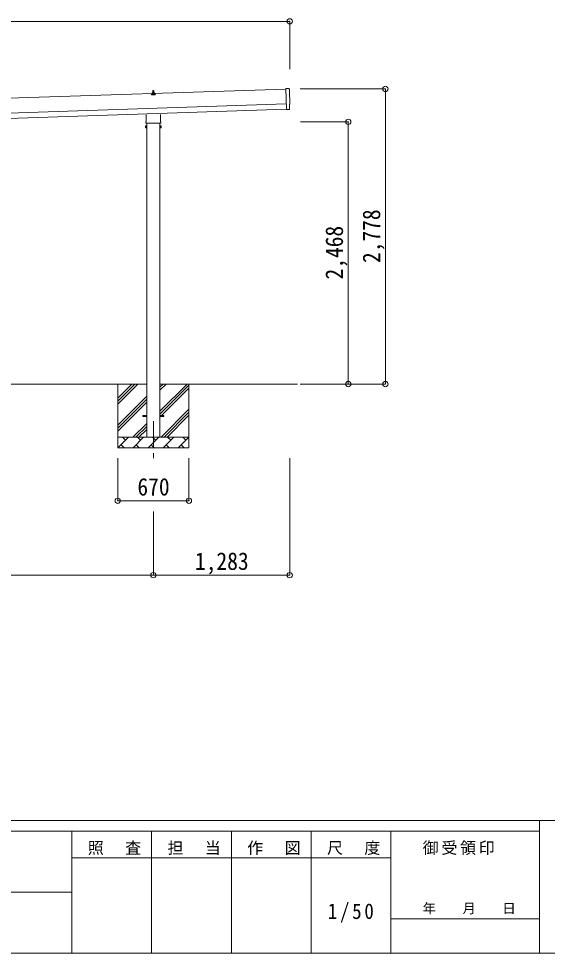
# Model space of a CAD drawing. Units: millimetres at full size, sheet at 1:50. Extents: x -14053 to 14053, y -9700 to 9700.
# Drawn here: x 4002 to 8974, y -9700 to -902 of the extents above; entities that cross this region are included whole.
import ezdxf
from ezdxf.enums import TextEntityAlignment as Align

# ---------------------------------------------------------------- set-up
doc = ezdxf.new("R2010")
doc.units = ezdxf.units.MM
doc.header["$LTSCALE"] = 50
doc.header["$PDMODE"] = 32
doc.header["$PDSIZE"] = 50
doc.linetypes.add('CHAIN1', pattern=[8, 5, -1, 1, -1])
for name, color, linetype, lineweight in [('0-1_Defpoints', 7, 'CHAIN1', 9), ('0-2_TEXT1', 4, 'Continuous', 9), ('0-3_SHAPE', 7, 'Continuous', 9), ('0-8_TABLE1', 6, 'Continuous', 9), ('F-0', 7, 'Continuous', 9)]:
    doc.layers.add(name, color=color, linetype=linetype, lineweight=lineweight)
doc.styles.add('ＭＳ ゴシック', font='')
doc.styles.get('ＭＳ ゴシック').set_extended_font_data('MS Gothic')

msp = doc.modelspace()

# ---------------------------------------------------------------- linework, layer by layer
at = {"layer": '0-1_Defpoints'}
msp.add_line((5268.36, -4691.27), (5268.36, -5040.27), dxfattribs=at)
at = {"layer": '0-2_TEXT1'}
for p, q in [((6514.26, -1564.71), (622.14, -1761.11)), ((5262.36, -1603.68), (5263.09, -1580.16)), ((5264.09, -1579.18), (5272.64, -1579.18)), ((5273.64, -1580.16), (5274.36, -1603.68)), ((6514.09, -1559.62), (6520.71, -1758.37)), ((6544.25, -1560.2), (6514.09, -1559.62)), ((5250.11, -1619.18), (5250.11, -1611.47)), ((5286.61, -1619.18), (5250.11, -1619.18)), ((5250.5, -1610.68), (5286.23, -1610.68)), ((5250.88, -1610.49), (5257.6, -1608.87)), ((5257.98, -1608.68), (5278.75, -1608.68)), ((5258.36, -1607.89), (5258.36, -1603.68)), ((5259.36, -1603.68), (5277.36, -1603.68)), ((5278.36, -1607.89), (5278.36, -1603.68)), ((5285.85, -1610.49), (5279.13, -1608.87)), ((5286.61, -1619.18), (5286.61, -1611.47)), ((626.81, -1901.04), (6518.92, -1704.63)), ((628.47, -1951.01), (6520.59, -1754.6)), ((6538.9, -1756.86), (6520.71, -1758.37)), ((6539.58, -1757.47), (6538.9, -1756.86)), ((6540.33, -1757.72), (6547.24, -1757.12)), ((6548.41, -1707.04), (6548.91, -1707.02)), ((6549.97, -1754.04), (6548.41, -1707.04)), ((5200.06, -1873.17), (5200.06, -1808.62)), ((5336.66, -1804.07), (5336.66, -1873.17)), ((5194.36, -1911.44), (5195.12, -1910.13)), ((5194.36, -1911.44), (5194.36, -1928.44)), ((5194.36, -1928.44), (5195.12, -1929.76)), ((5201.36, -1910.13), (5195.12, -1910.13)), ((5201.36, -1915.03), (5195.12, -1915.03)), ((5201.36, -1924.85), (5195.12, -1924.85)), ((5201.36, -1929.76), (5195.12, -1929.76)), ((5198.36, -1881.94), (5198.36, -1876.44)), ((5336.3, -1885.44), (5200.43, -1885.44)), ((5201.36, -1929.76), (5201.36, -1910.13)), ((5201.36, -1910.74), (5203.86, -1910.74)), ((5203.86, -1929.14), (5201.36, -1929.14)), ((5205.86, -1885.44), (5205.86, -4841.27)), ((5330.86, -4841.27), (5330.86, -1885.44)), ((5330.86, -1930.44), (5332.86, -1930.44)), ((5335.36, -1910.74), (5332.86, -1910.74)), ((5332.86, -1929.14), (5335.36, -1929.14)), ((5335.36, -1929.76), (5335.36, -1910.13)), ((5335.36, -1910.13), (5341.61, -1910.13)), ((5335.36, -1915.03), (5341.61, -1915.03)), ((5335.36, -1924.85), (5341.61, -1924.85)), ((5335.36, -1929.76), (5341.61, -1929.76)), ((5338.36, -1876.44), (5338.36, -1881.94)), ((5342.36, -1911.44), (5341.61, -1910.13)), ((5342.36, -1928.44), (5341.61, -1929.76)), ((5342.36, -1911.44), (5342.36, -1928.44)), ((5168.36, -4636.77), (5205.86, -4636.77)), ((5168.36, -4645.77), (5168.36, -4636.77)), ((5168.36, -4645.77), (5205.86, -4645.77)), ((5330.86, -4636.77), (5368.36, -4636.77)), ((5330.86, -4645.77), (5368.36, -4645.77)), ((5368.36, -4645.77), (5368.36, -4636.77))]:
    msp.add_line(p, q, dxfattribs=at)
msp.add_lwpolyline([(5203.86, -1930.44), (5203.86, -1909.44), (5205.86, -1909.44), (5205.86, -1930.44)], close=True, dxfattribs=at)
msp.add_lwpolyline([(5332.86, -1930.44), (5332.86, -1909.44), (5330.86, -1909.44)], dxfattribs=at)
for centre, radius, start, end in [((5264.09, -1580.18), 1, 90, 178.60509), ((5272.64, -1580.18), 1, 1.39491, 90), ((6544.17, -1564.7), 4.5, 1.09537, 88.91326), ((5251.11, -1611.47), 1, 103.62699, 180), ((5257.36, -1607.89), 1, 283.62699, 0), ((5262.45, -1604.31), 4.13, 90, 171.17633), ((5259.36, -1604.68), 1, 90, 180), ((5271.7, -1603.68), 4.83, 133.60282, 180), ((5265.03, -1603.68), 4.83, 0, 46.39718), ((5274.28, -1604.31), 4.13, 8.82367, 90), ((5277.36, -1604.68), 1, 0, 90), ((5279.36, -1607.89), 1, 180, 256.37301), ((5285.61, -1611.47), 1, 0, 76.37301), ((6540.25, -1756.72), 1, 228.4071, 274.90505), ((6548.76, -1702.52), 4.5, 271.90915, 2.73345), ((5198.71, -1912.58), 4.34, 145.61575, 214.38425), ((5198.71, -1927.3), 4.34, 145.61575, 214.38425), ((5210.61, -1919.94), 16.24, 162.41205, 197.58795), ((5202.36, -1876.44), 4, 125.09963, 180), ((5202.36, -1881.94), 4, 180, 194.47751), ((5202.36, -1881.94), 4, 194.47751, 241.04498), ((5334.36, -1881.94), 4, 298.95502, 345.52249), ((5334.36, -1876.44), 4, 0, 54.90037), ((5334.36, -1881.94), 4, 345.52249, 0), ((5326.12, -1919.94), 16.24, 342.41205, 17.58795), ((5338.02, -1912.58), 4.34, 325.61575, 34.38425), ((5338.02, -1927.3), 4.34, 325.61575, 34.38425)]:
    msp.add_arc(centre, radius, start, end, dxfattribs=at)
for centre, major_axis, ratio, start_param, end_param in [((11311.2, -1474.84), (-4760.73, -158.69), 0.99863, 6.2686928, 6.2976566), ((6546.97, -1754.13), (2.25, -2), 0.9974, 5.5252311, 7.0411395)]:
    msp.add_ellipse(centre, major_axis=major_axis, ratio=ratio, start_param=start_param, end_param=end_param, dxfattribs=at)
at = {"layer": '0-3_SHAPE'}
for p, q in [((5205.86, -4341.27), (1930.86, -4341.27)), ((4933.36, -4341.27), (4933.36, -4941.27)), ((4933.36, -4474.76), (5066.85, -4341.27)), ((4933.36, -4531.33), (5123.42, -4341.27)), ((4933.36, -4503.04), (5095.13, -4341.27)), ((6625.22, -4341.27), (5330.86, -4341.27)), ((5330.86, -4398.38), (5387.97, -4341.27)), ((5330.86, -4370.1), (5359.69, -4341.27)), ((5330.86, -4596.37), (5585.96, -4341.27)), ((5330.86, -4624.66), (5603.36, -4352.16)), ((5330.86, -4652.94), (5603.36, -4380.44)), ((4933.36, -4729.31), (5205.86, -4456.81)), ((4933.36, -4757.6), (5205.86, -4485.1)), ((4933.36, -4785.88), (5205.86, -4513.38)), ((5340.52, -4841.27), (5603.36, -4578.43)), ((5368.81, -4841.27), (5603.36, -4606.72)), ((5397.09, -4841.27), (5603.36, -4635)), ((5075.96, -4841.27), (5205.86, -4711.37)), ((5104.25, -4841.27), (5205.86, -4739.66)), ((5132.53, -4841.27), (5205.86, -4767.94)), ((4933.36, -4841.27), (5603.36, -4841.27)), ((4935.52, -4941.27), (5035.52, -4841.27)), ((4964.08, -4912.72), (4992.63, -4941.27)), ((5006.97, -4869.83), (4978.42, -4841.27)), ((5076.94, -4941.27), (5176.94, -4841.27)), ((5105.5, -4912.72), (5134.05, -4941.27)), ((5148.39, -4869.83), (5119.84, -4841.27)), ((5218.36, -4941.27), (5318.36, -4841.27)), ((5246.92, -4912.72), (5275.47, -4941.27)), ((5289.81, -4869.83), (5261.26, -4841.27)), ((5359.79, -4941.27), (5459.79, -4841.27)), ((5388.34, -4912.72), (5416.89, -4941.27)), ((5431.23, -4869.83), (5402.68, -4841.27)), ((5501.21, -4941.27), (5601.21, -4841.27)), ((5529.76, -4912.72), (5558.31, -4941.27)), ((5572.65, -4869.83), (5544.1, -4841.27))]:
    msp.add_line(p, q, dxfattribs=at)
msp.add_lwpolyline([(5603.36, -4341.27), (5603.36, -4941.27), (4933.36, -4941.27)], dxfattribs=at)
at = {"layer": '0-8_TABLE1'}
for p, q in [((591.36, -927.16), (6551.36, -927.16)), ((6551.36, -927.16), (6551.36, -1377.16)), ((7451.36, -1563.27), (6650.36, -1563.27)), ((7451.36, -4341.27), (7451.36, -1563.27)), ((7101.36, -1873.27), (6651.36, -1873.27)), ((7101.36, -1873.27), (7101.36, -4341.27)), ((7451.36, -4341.27), (6650.36, -4341.27)), ((4933.36, -5440.27), (4933.36, -5040.27)), ((5603.36, -5440.27), (5603.36, -5040.27)), ((6551.36, -6140.27), (6551.36, -5040.27)), ((4933.36, -5440.27), (5603.36, -5440.27)), ((5268.36, -6140.27), (5268.36, -5542.27)), ((1868.36, -6140.27), (5268.36, -6140.27)), ((5268.36, -6140.27), (6551.36, -6140.27))]:
    msp.add_line(p, q, dxfattribs=at)
for p in [(6551.36, -927.16), (7451.36, -1563.27), (7101.36, -1873.27), (7101.36, -4341.27), (7451.36, -4341.27), (4933.36, -5440.27), (5603.36, -5440.27), (5268.36, -6140.27), (6551.36, -6140.27)]:
    msp.add_point(p, dxfattribs=at)
at = {"layer": 'F-0', "color": 5, "lineweight": 5}
for p, q in [((-14053.43, -8450), (13346.57, -8450)), ((8901.98, -8450), (8901.98, -9700)), ((-14053.43, -8550), (8901.98, -8550)), ((4501.97, -8550), (4501.97, -9700)), ((5251.97, -8550), (5251.97, -9700)), ((6001.97, -8550), (6001.97, -9700)), ((6751.97, -8550), (6751.97, -9700)), ((7501.97, -8550), (7501.97, -9700)), ((4501.97, -8800), (7501.97, -8800)), ((-5748.03, -9125), (4501.97, -9125)), ((7501.97, -9375), (8901.98, -9375)), ((-14053.43, -9700), (13346.57, -9700))]:
    msp.add_line(p, q, dxfattribs=at)

# ---------------------------------------------------------------- texts
at = {"layer": '0-8_TABLE1', "color": 7, "style": 'ＭＳ ゴシック', "width": 0.9}
for s, p in [('2,778', (7451.36, -3202.27)), ('2,468', (7101.36, -3357.27))]:
    msp.add_text(s, height=165, rotation=90, dxfattribs=at).set_placement(p, align=Align.BOTTOM_LEFT)
for s, p in [('670', (5118.36, -5440.27)), ('1,283', (5659.86, -6140.27))]:
    msp.add_text(s, height=165, dxfattribs=at).set_placement(p, align=Align.BOTTOM_LEFT)
at = {"layer": 'F-0', "style": 'ＭＳ ゴシック'}
msp.add_text('年\u3000\u3000月\u3000\u3000日', height=91.64, dxfattribs=at).set_placement((7801.98, -9350), align=Align.BOTTOM_LEFT)
at = {"layer": 'F-0', "attachment_point": 7, "style": 'ＭＳ ゴシック'}
for s, insert, char_height in [('\\T1.17;照\u3000査', (4651.98, -8775), 110), ('\\T1.17;担\u3000当', (5401.98, -8775), 110), ('\\T1.17;作\u3000図', (6151.97, -8775), 110), ('\\T1.17;尺\u3000度', (6901.98, -8775), 110), ('\\T1.17;御受領印', (7801.97, -8775), 110), ('\\T1.28;\\W0.9;1/50', (6908.22, -9412.5), 146.6)]:
    msp.add_mtext(s, dxfattribs=dict(at, insert=insert, char_height=char_height))

doc.saveas('drawing.dxf')
